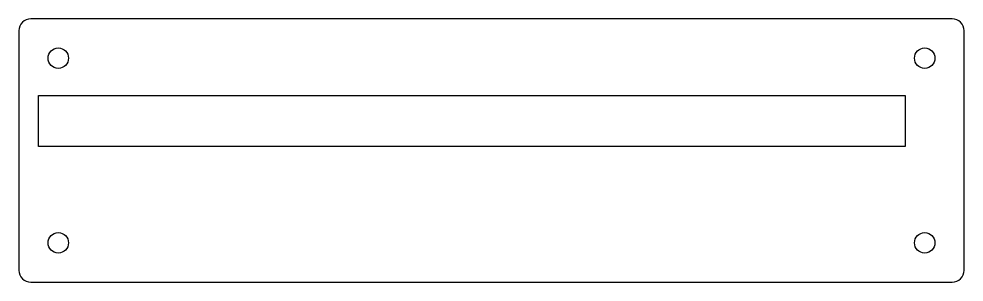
# Model space of a CAD drawing. Header units: millimetres. Extents: x -120 to 120, y -41 to 26.
import ezdxf

# ---------------------------------------------------------------- set-up
doc = ezdxf.new("R2010")
doc.units = ezdxf.units.MM
doc.layers.get('0').update_dxf_attribs({"linetype": 'CONTINUOUS'})

msp = doc.modelspace()

# ---------------------------------------------------------------- linework, layer by layer
msp.add_lwpolyline([(-120, -38, 0.414214), (-117, -41), (117, -41, 0.414214), (120, -38), (120, 23, 0.414214), (117, 26), (-117, 26, 0.414214), (-120, 23)], format="xyb", close=True)
msp.add_lwpolyline([(-115, -6.5), (-115, 6.5), (105, 6.5), (105, -6.5)], close=True)
for centre in [(-110, 16), (110, 16), (-110, -31), (110, -31)]:
    msp.add_circle(centre, 2.6)

doc.saveas('drawing.dxf')
